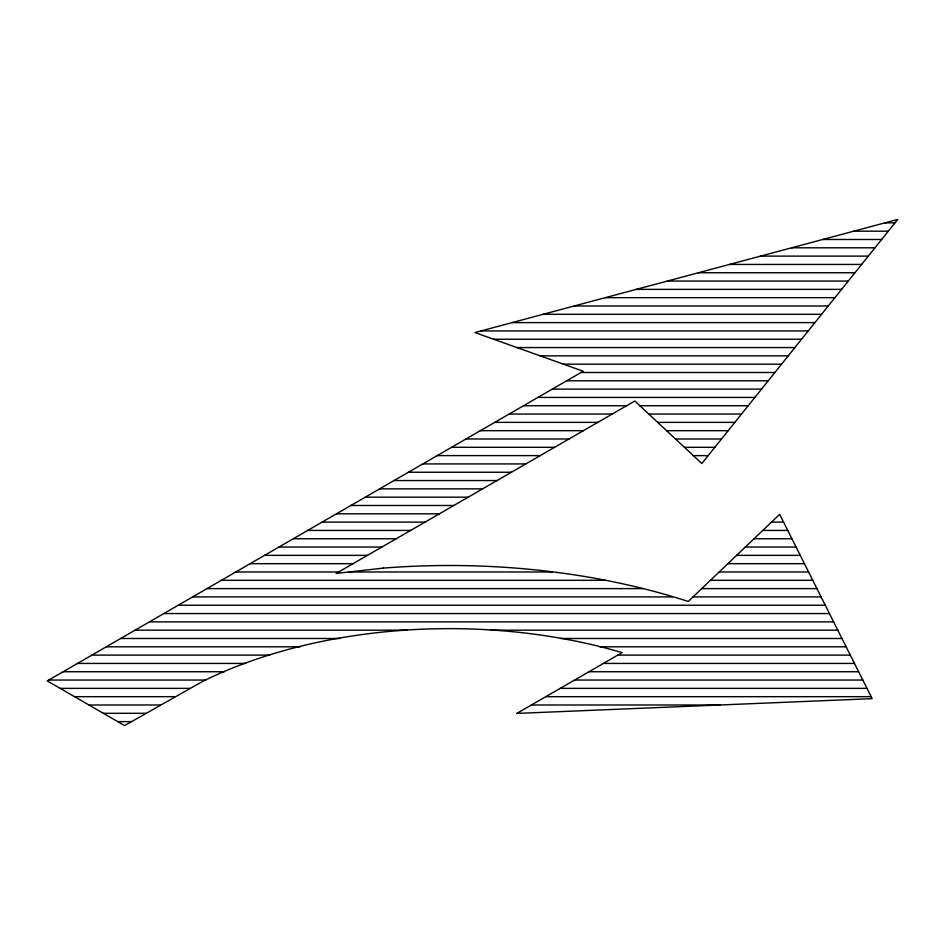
<?xml version="1.0" encoding="UTF-8"?>
<svg xmlns="http://www.w3.org/2000/svg" width="945" height="945" viewBox="0 0 945 945"><rect width="100%" height="100%" fill="white"/><g stroke="black" fill="none" stroke-linecap="round" stroke-linejoin="round"><path stroke-width="1.42" d="M124.586 725.583L202.62 681.428A379.181 218.921 0 0 1 622.117 652.629L516.809 713.428L872.164 698.662L779.672 514.316L688.243 601.457A488.565 282.071 0 0 0 383.221 568.11M383.221 568.11L336.148 573.426L634.792 401.011L701.816 463.522L897.75 219.417L474.945 332.545L583.23 371.243L47.25 680.92L124.386 725.453M884.874 222.866L894.986 222.866M853.807 231.182L888.312 231.182M822.741 239.487L881.638 239.487M791.662 247.803L874.964 247.803M760.595 256.119L868.301 256.119M729.528 264.435L861.627 264.435M698.461 272.739L854.953 272.739M667.394 281.055L848.279 281.055M636.328 289.371L841.605 289.371M605.249 297.675L834.931 297.675M574.182 305.991L828.269 305.991M543.115 314.307L821.595 314.307M512.048 322.611L814.921 322.611M480.981 330.927L808.247 330.927M493.692 339.243L801.573 339.243M516.95 347.559L794.899 347.559M540.209 355.863L788.236 355.863M563.468 364.179L781.562 364.179M581.069 372.495L774.888 372.495M566.681 380.8L768.214 380.8M552.293 389.116L761.54 389.116M537.906 397.432L754.866 397.432M523.518 405.736L626.594 405.736M639.859 405.736L748.204 405.736M509.131 414.052L612.195 414.052M648.778 414.052L741.53 414.052M494.743 422.368L597.795 422.368M657.685 422.368L734.856 422.368M480.355 430.684L583.396 430.684M666.603 430.684L728.182 430.684M465.968 438.988L569.008 438.988M675.51 438.988L721.507 438.988M451.592 447.304L554.609 447.304M684.428 447.304L714.833 447.304M437.204 455.62L540.209 455.62M693.335 455.62L708.171 455.62M422.817 463.924L525.81 463.924M408.429 472.24L511.41 472.24M394.041 480.556L497.011 480.556M379.654 488.86L482.623 488.86M365.266 497.176L468.224 497.176M350.878 505.492L453.824 505.492M336.491 513.808L439.425 513.808M322.103 522.112L425.026 522.112M771.486 522.112L783.594 522.112M307.716 530.428L410.626 530.428M762.769 530.428L787.764 530.428M293.34 538.744L396.227 538.744M754.051 538.744L791.934 538.744M278.952 547.049L381.839 547.049M745.322 547.049L796.103 547.049M264.565 555.365L367.44 555.365M736.604 555.365L800.273 555.365M250.177 563.681L353.04 563.681M727.886 563.681L804.443 563.681M235.789 571.985L338.641 571.985M348.882 571.985L552.4 571.985M719.157 571.985L808.613 571.985M221.402 580.301L605.072 580.301M710.439 580.301L812.783 580.301M207.014 588.617L642.754 588.617M701.722 588.617L816.952 588.617M192.626 596.921L672.533 596.921M692.992 596.921L821.122 596.921M178.239 605.237L825.292 605.237M163.851 613.553L829.462 613.553M149.464 621.869L833.632 621.869M135.088 630.173L407.437 630.173M490.372 630.173L837.802 630.173M120.7 638.489L339.739 638.489M560.503 638.489L841.971 638.489M106.312 646.805L300.274 646.805M599.839 646.805L846.153 646.805M91.925 655.109L269.691 655.109M617.817 655.109L850.323 655.109M77.537 663.425L245.877 663.425M603.418 663.425L854.493 663.425M63.15 671.741L224.225 671.741M589.018 671.741L858.662 671.741M48.762 680.046L205.691 680.046M574.619 680.046L862.832 680.046M60.137 688.362L189.992 688.362M560.22 688.362L867.002 688.362M74.537 696.678L174.849 696.678M545.82 696.678L871.172 696.678M88.924 704.994L160.26 704.994M531.421 704.994L719.936 704.994M103.324 713.298L145.861 713.298M517.033 713.298L519.892 713.298M117.723 721.614L131.461 721.614"/></g></svg>
